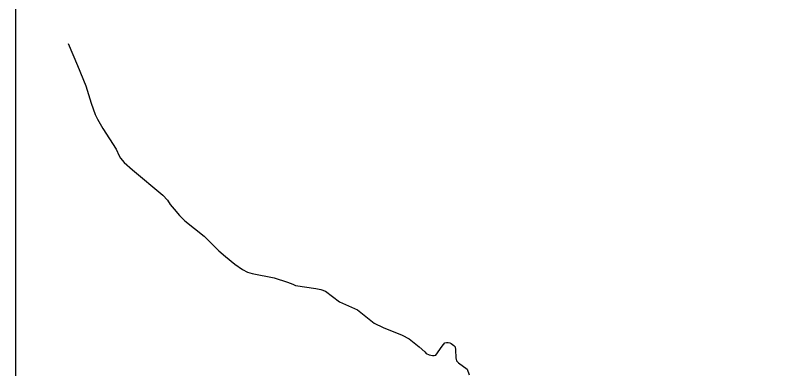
# Model space of a CAD drawing. Header units: inches. Extents: x 653559 to 669309, y 7245317 to 7256454.
# Drawn here: x 653559 to 655380, y 7253233 to 7254069 of the extents above; entities that cross this region are included whole.
import ezdxf

# ---------------------------------------------------------------- set-up
doc = ezdxf.new("R2010")
doc.units = ezdxf.units.IN
doc.header["$MEASUREMENT"] = 0
doc.layers.add('Cauce', color=5, linetype='Continuous')
doc.layers.add('Recuadro A3', color=7, linetype='Continuous')

msp = doc.modelspace()

# ---------------------------------------------------------------- linework, layer by layer
at = {"layer": 'Cauce', "color": 160}
msp.add_lwpolyline([(653683.6, 7254002.6), (653706.2, 7253950.4), (653725.7, 7253902.7), (653737.9, 7253861.4), (653747.2, 7253834.9), (653752.8, 7253823.8), (653765.6, 7253802.1), (653797.3, 7253753.3), (653803.9, 7253737.4), (653807.2, 7253731.7), (653815.8, 7253721.6), (653836, 7253703.9), (653907.3, 7253644.3), (653918.4, 7253632.4), (653924.6, 7253622.6), (653933.7, 7253611.6), (653947, 7253596.5), (653959.2, 7253584), (654004.8, 7253547.4), (654039.8, 7253512.9), (654054.9, 7253499.5), (654077.2, 7253481.6), (654095.4, 7253468.9), (654107.2, 7253462.9), (654118.2, 7253459.2), (654170.1, 7253449.4), (654201.6, 7253438.7), (654214.3, 7253433.9), (654220.3, 7253430.8), (654268.5, 7253424.3), (654280.1, 7253421.6), (654291.6, 7253417.5), (654324.2, 7253392.6), (654366.8, 7253373.3), (654406.2, 7253342.4), (654427.3, 7253331.8), (654472.5, 7253313.4), (654489, 7253305.4), (654512.6, 7253286.6), (654525.6, 7253274.7), (654528.7, 7253270.8), (654536.3, 7253267.4), (654543.9, 7253265.8), (654548, 7253265.8), (654552.1, 7253266.7), (654566.7, 7253288), (654573.2, 7253295.9), (654577, 7253296.5), (654580.8, 7253296.4), (654584.6, 7253295.6), (654588.2, 7253294.1), (654594.6, 7253289.3), (654597.3, 7253286.1), (654598.3, 7253279.5), (654599.2, 7253260.5), (654600.3, 7253253.1), (654605.3, 7253248.5), (654625.7, 7253233.6), (654630.7, 7253220.2)], dxfattribs=at)
at = {"layer": 'Recuadro A3', "linetype": 'Continuous'}
msp.add_lwpolyline([(653559.3, 7245316.5), (669309.3, 7245316.5), (669309.3, 7256454), (653559.3, 7256454)], close=True, dxfattribs=at)

doc.saveas('drawing.dxf')
